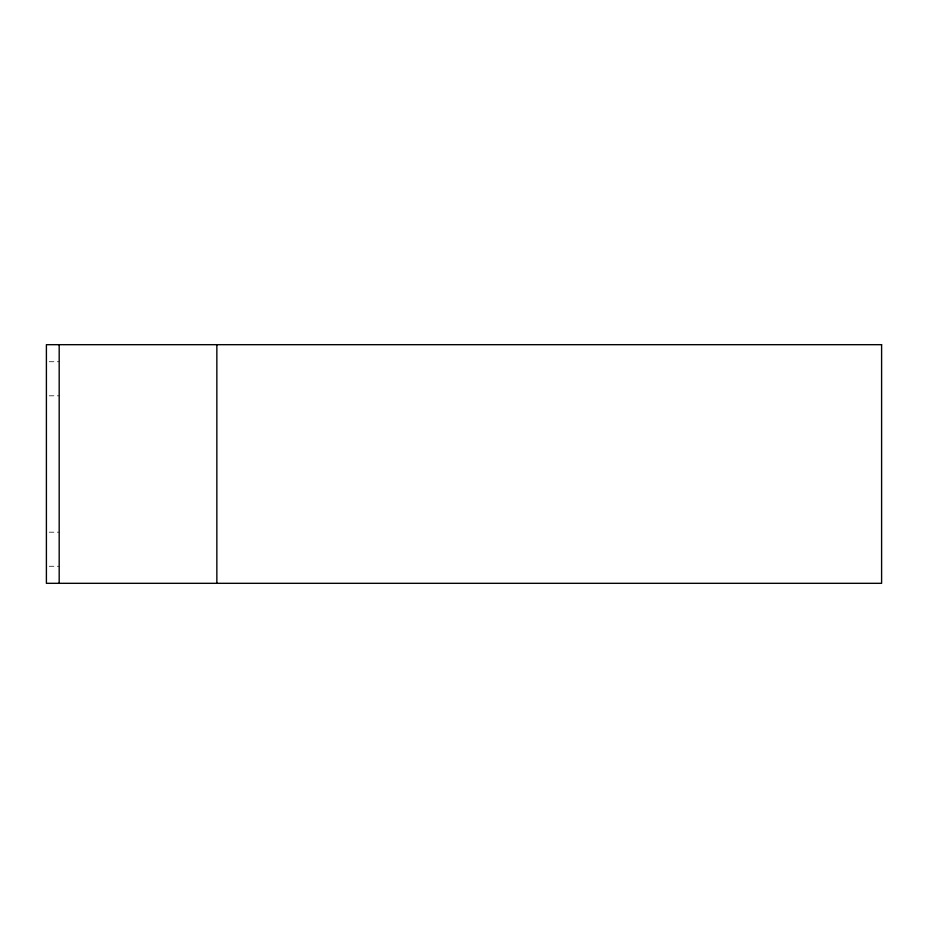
<?xml version="1.0" encoding="UTF-8"?>
<svg xmlns="http://www.w3.org/2000/svg" width="928" height="928" viewBox="0 0 928 928"><rect width="100%" height="100%" fill="white"/><g stroke="black" fill="none" stroke-linecap="round" stroke-linejoin="round"><path stroke-width="0.7" stroke-dasharray="4.64 3.48" d="M49.242 361.734L59.183 361.734M49.242 395.815L59.183 395.815M49.242 532.185L59.183 532.185M49.242 566.266L59.183 566.266"/><path stroke-width="1.39" d="M216.85 344.682L216.85 583.318M59.183 344.682L59.183 583.318M881.6 344.682L46.4 344.682L46.4 583.318L881.6 583.318L881.6 344.682"/></g></svg>
